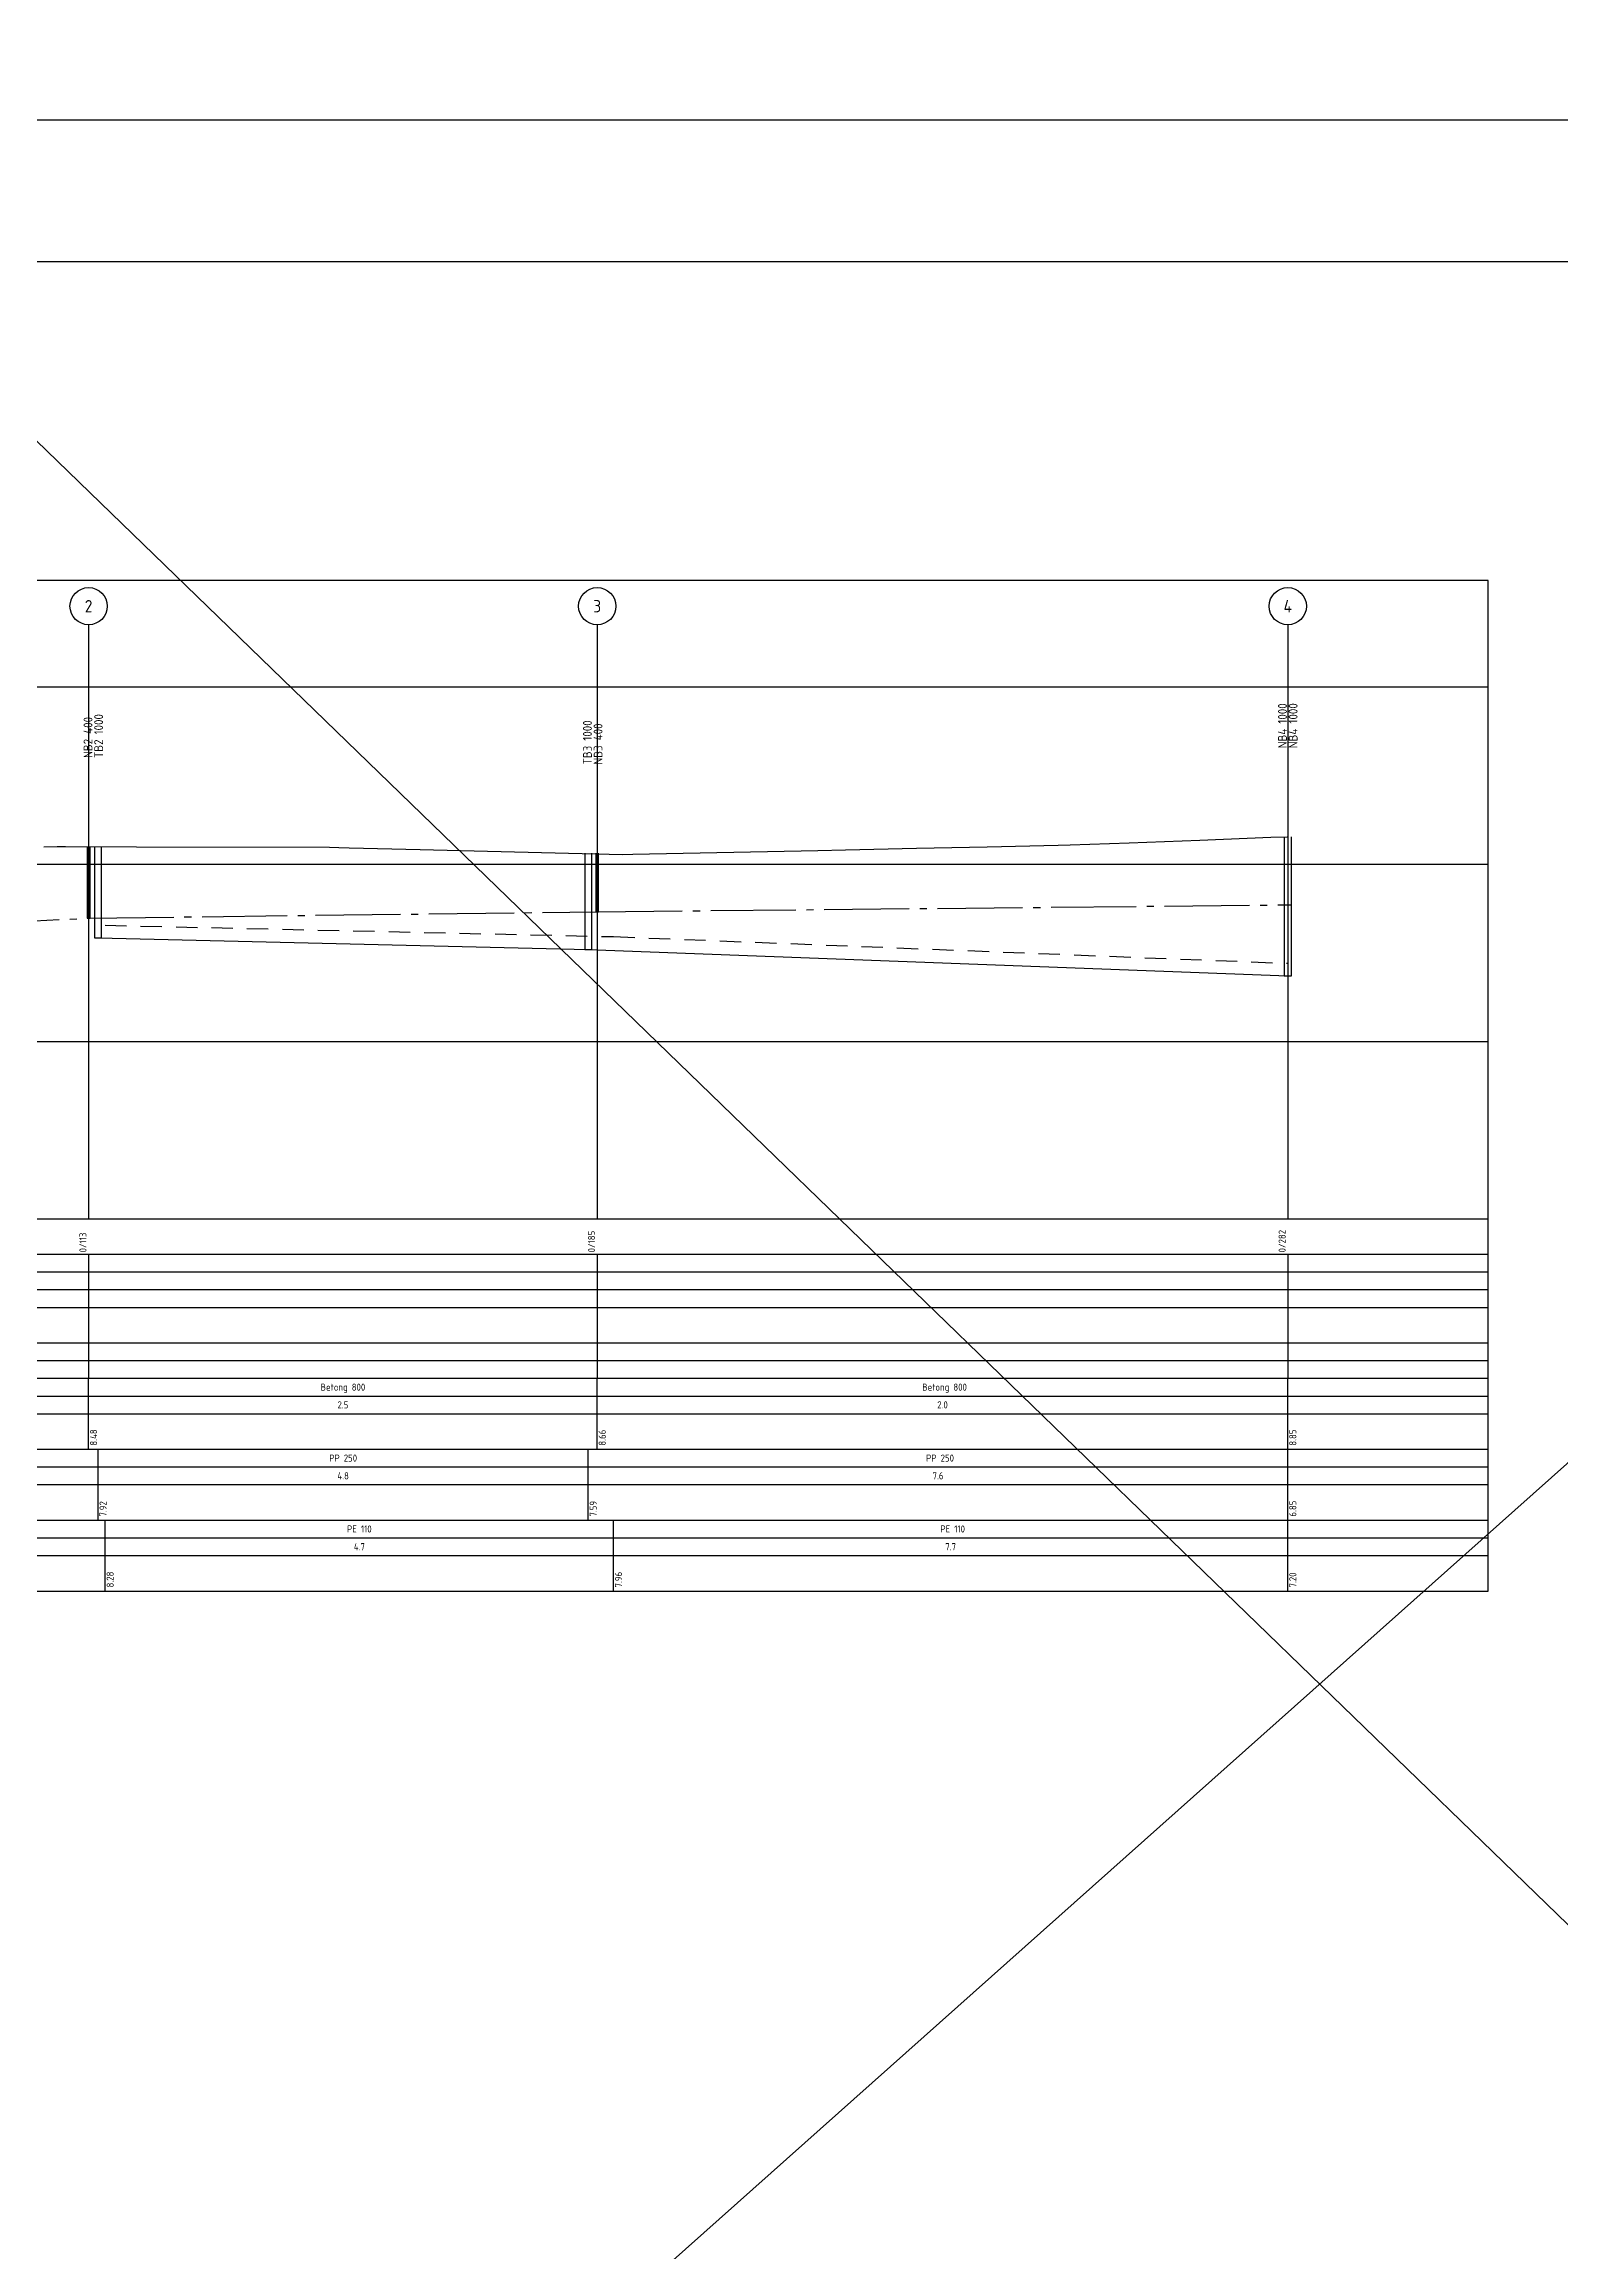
# Model space of a CAD drawing. Header units: metres. Extents: x 14120 to 17296, y 12612 to 17223.
# Drawn here: x 15395.9 to 15609.8, y 16468.2 to 16779.5 of the extents above; entities that cross this region are included whole.
import ezdxf
from ezdxf.enums import TextEntityAlignment as Align

# ---------------------------------------------------------------- set-up
doc = ezdxf.new("R2010")
doc.units = ezdxf.units.M
doc.header["$MEASUREMENT"] = 0
for name, pattern in [('BH90-PMB-DV', [16, 12, -1.5, 1, -1.5]), ('BH90-PMB-SPV', [16, 8, 8]), ('STRECKAD_3', [5, 3, -2])]:
    doc.linetypes.add(name, pattern=pattern)
doc.layers.get('DEFPOINTS').update_dxf_attribs({"color": 5, "linetype": 'CONTINUOUS'})
for name, color, linetype in [('M-368A', 1, 'CONTINUOUS'), ('M-368B', 4, 'CONTINUOUS'), ('M-412', 3, 'BH90-PMB-DV'), ('M-414', 1, 'STRECKAD_3'), ('M-46-Brunn_nb', 6, 'CONTINUOUS'), ('M-46-Brunn_tb', 6, 'CONTINUOUS'), ('M-46-MARK', 4, 'CONTINUOUS'), ('M-46-MARK_top', 7, 'CONTINUOUS'), ('M-46-Spillvledn', 6, 'BH90-PMB-SPV'), ('M-466-x', 3, 'CONTINUOUS'), ('M-468A', 1, 'CONTINUOUS'), ('M-469-x', 3, 'CONTINUOUS')]:
    doc.layers.add(name, color=color, linetype=linetype)
doc.layers.add('Slask', color=6, linetype='CONTINUOUS', plot=False)
doc.styles.add('ISO', font='iso.shx')

msp = doc.modelspace()

# ---------------------------------------------------------------- linework, layer by layer
at = {"layer": 'DEFPOINTS', "flags": 128}
for points in [[(15120.19, 16174.839), (15120.19, 16768.839), (15961.19, 16768.839), (15961.19, 16174.839)], [(15160.19, 16194.839), (15160.19, 16748.839), (15941.19, 16748.839), (15941.19, 16314.839), (15841.19, 16314.839), (15841.19, 16194.839)]]:
    msp.add_lwpolyline(points, close=True, dxfattribs=at)
at = {"layer": 'M-368A'}
msp.add_lwpolyline([(15251.363, 16561.376), (15599.524, 16561.376), (15599.524, 16703.876), (15251.363, 16703.876)], close=True, dxfattribs=at)
at = {"layer": 'M-368B'}
for p, q in [((15281.363, 16688.876), (15599.524, 16688.876)), ((15281.363, 16663.876), (15599.524, 16663.876)), ((15281.363, 16638.876), (15599.524, 16638.876))]:
    msp.add_line(p, q, dxfattribs=at)
at = {"layer": 'M-412'}
for points in [[(15306.089, 16651.341), (15402.124, 16656.262)], [(15402.124, 16656.262), (15473.857, 16657.158)], [(15473.857, 16657.158), (15571.246, 16658.132)]]:
    msp.add_lwpolyline(points, dxfattribs=at)
at = {"layer": 'M-414'}
for points in [[(15404.464, 16655.252), (15476.157, 16653.653)], [(15476.157, 16653.653), (15571.246, 16649.889)]]:
    msp.add_lwpolyline(points, dxfattribs=at)
at = {"layer": 'M-46-Brunn_nb'}
for points in [[(15570.746, 16667.718), (15570.746, 16648.135), (15571.746, 16648.135), (15571.746, 16667.718)], [(15570.746, 16667.707), (15570.746, 16658.132), (15571.746, 16658.132), (15571.746, 16667.707)], [(15401.924, 16666.347), (15401.924, 16656.262), (15402.324, 16656.262), (15402.324, 16666.347)], [(15473.657, 16665.406), (15473.657, 16657.158), (15474.057, 16657.158), (15474.057, 16665.406)]]:
    msp.add_lwpolyline(points, dxfattribs=at)
at = {"layer": 'M-46-Brunn_tb'}
for points in [[(15402.958, 16666.345), (15402.958, 16653.484), (15403.958, 16653.484), (15403.958, 16666.345)], [(15472.091, 16665.44), (15472.091, 16651.844), (15473.091, 16651.844), (15473.091, 16665.44)]]:
    msp.add_lwpolyline(points, dxfattribs=at)
at = {"layer": 'M-46-MARK', "flags": 128}
msp.add_lwpolyline([(15395.817, 16666.334), (15397.696, 16666.368), (15398.863, 16666.364), (15408.863, 16666.337), (15436.116, 16666.263), (15436.116, 16666.263), (15437.43, 16666.23), (15438.863, 16666.192), (15448.863, 16665.931), (15477.42, 16665.257), (15477.422, 16665.257), (15478.863, 16665.286), (15504.958, 16665.82), (15504.959, 16665.82), (15508.863, 16665.903), (15518.863, 16666.116), (15528.863, 16666.328), (15538.863, 16666.541), (15540.569, 16666.577), (15540.57, 16666.577), (15548.863, 16666.895), (15558.863, 16667.278), (15568.863, 16667.662), (15571.143, 16667.749), (15571.144, 16667.749), (15571.245, 16667.749)], dxfattribs=at)
at = {"layer": 'M-46-MARK_top'}
msp.add_lwpolyline([(15395.817, 16666.334), (15397.696, 16666.368), (15398.863, 16666.364), (15408.863, 16666.337), (15436.116, 16666.263), (15436.116, 16666.263), (15437.43, 16666.23), (15438.863, 16666.192), (15448.863, 16665.931), (15477.42, 16665.257), (15477.422, 16665.257), (15478.863, 16665.286), (15504.958, 16665.82), (15504.959, 16665.82), (15508.863, 16665.903), (15518.863, 16666.116), (15528.863, 16666.328), (15538.863, 16666.541), (15540.569, 16666.577), (15540.57, 16666.577), (15548.863, 16666.895), (15558.863, 16667.278), (15568.863, 16667.662), (15571.143, 16667.749), (15571.144, 16667.749), (15571.245, 16667.749)], dxfattribs=at)
at = {"layer": 'M-46-Spillvledn', "color": 6, "linetype": 'BH90-PMB-SPV'}
for points in [[(15403.458, 16653.49), (15472.591, 16651.846)], [(15472.591, 16651.846), (15571.246, 16648.145)]]:
    msp.add_lwpolyline(points, dxfattribs=at)
at = {"layer": 'M-466-x'}
for p, q in [((15402.124, 16697.626), (15402.124, 16613.876)), ((15473.857, 16697.626), (15473.857, 16613.876)), ((15571.246, 16697.626), (15571.246, 16613.876)), ((15402.124, 16581.376), (15402.124, 16591.376)), ((15473.857, 16581.376), (15473.857, 16591.376)), ((15571.246, 16581.376), (15571.246, 16591.376)), ((15403.458, 16571.376), (15403.458, 16581.376)), ((15472.591, 16571.376), (15472.591, 16581.376)), ((15571.246, 16571.376), (15571.246, 16581.376)), ((15404.464, 16561.376), (15404.464, 16571.376)), ((15476.157, 16561.376), (15476.157, 16571.376)), ((15571.246, 16561.376), (15571.246, 16571.376))]:
    msp.add_line(p, q, dxfattribs=at)
for centre in [(15402.124, 16700.251), (15473.857, 16700.251), (15571.246, 16700.251)]:
    msp.add_circle(centre, 2.625, dxfattribs=at)
at = {"layer": 'M-468A'}
for p, q in [((15251.363, 16613.876), (15599.524, 16613.876)), ((15251.363, 16608.876), (15599.524, 16608.876)), ((15251.363, 16606.376), (15599.524, 16606.376)), ((15251.363, 16603.876), (15599.524, 16603.876)), ((15251.363, 16601.376), (15599.524, 16601.376)), ((15251.363, 16596.376), (15599.524, 16596.376)), ((15251.363, 16593.876), (15599.524, 16593.876)), ((15251.363, 16591.376), (15599.524, 16591.376)), ((15254.363, 16588.876), (15599.524, 16588.876)), ((15254.363, 16586.376), (15599.524, 16586.376)), ((15251.363, 16581.376), (15599.524, 16581.376)), ((15254.363, 16578.876), (15599.524, 16578.876)), ((15254.363, 16576.376), (15599.524, 16576.376)), ((15251.363, 16571.376), (15599.524, 16571.376)), ((15254.363, 16568.876), (15599.524, 16568.876)), ((15254.363, 16566.376), (15599.524, 16566.376))]:
    msp.add_line(p, q, dxfattribs=at)
at = {"layer": 'M-469-x', "linetype": 'Continuous'}
for p, q in [((15402.124, 16608.876), (15402.124, 16591.376)), ((15473.857, 16608.876), (15473.857, 16591.376)), ((15571.246, 16608.876), (15571.246, 16591.376))]:
    msp.add_line(p, q, dxfattribs=at)
at = {"layer": 'Slask', "flags": 128}
for points in [[(16045.644, 16966.969), (15041.736, 16072.503)], [(15961.19, 16174.839), (15180.19, 16931.454)]]:
    msp.add_lwpolyline(points, dxfattribs=at)

# ---------------------------------------------------------------- texts
at = {"layer": 'M-466-x', "style": 'ISO'}
for s, height, p in [('2', 1.75, (15402.124, 16700.251)), ('3', 1.75, (15473.857, 16700.251)), ('4', 1.75, (15571.246, 16700.251)), ('Betong 800', 1, (15437.99, 16590.126)), (' Betong 800', 1, (15522.551, 16590.126)), ('2.5', 1, (15437.99, 16587.626)), ('2.0', 1, (15522.551, 16587.626)), ('PP 250', 1, (15438.025, 16580.126)), (' PP 250', 1, (15521.918, 16580.126)), ('4.8', 1, (15438.025, 16577.626)), ('7.6', 1, (15521.918, 16577.626)), ('PE 110', 1, (15440.311, 16570.126)), ('4.7', 1, (15440.311, 16567.626)), (' PE 110', 1, (15523.701, 16570.126)), ('7.7', 1, (15523.701, 16567.626))]:
    msp.add_text(s, height=height, dxfattribs=at).set_placement(p, align=Align.MIDDLE_CENTER)
for s, p in [('NB4 1000', (15570.496, 16680.207)), ('NB4 1000', (15571.996, 16680.218)), ('NB2 400', (15402.041, 16678.847)), ('TB2 1000', (15403.541, 16678.845)), ('TB3 1000', (15472.474, 16677.94)), ('NB3 400', (15473.974, 16677.906))]:
    msp.add_text(s, height=1.25, rotation=90, dxfattribs=at).set_placement(p, align=Align.MIDDLE_LEFT)
for s, p in [('0/113', (15402.124, 16609.126)), ('0/185', (15473.857, 16609.126)), ('0/282', (15571.246, 16609.126))]:
    msp.add_text(s, height=1, rotation=90, dxfattribs=at).set_placement(p, align=Align.BOTTOM_LEFT)
for s, p in [('8.48', (15402.324, 16581.876)), ('8.66', (15474.057, 16581.876)), ('8.85', (15571.446, 16581.876)), ('7.92', (15403.658, 16571.876)), ('7.59', (15472.791, 16571.876)), ('6.85', (15571.446, 16571.876)), ('8.28', (15404.664, 16561.876)), ('7.96', (15476.357, 16561.876)), ('7.20', (15571.446, 16561.876))]:
    msp.add_text(s, height=1, rotation=90, dxfattribs=at).set_placement(p, align=Align.TOP_LEFT)

doc.saveas('drawing.dxf')
